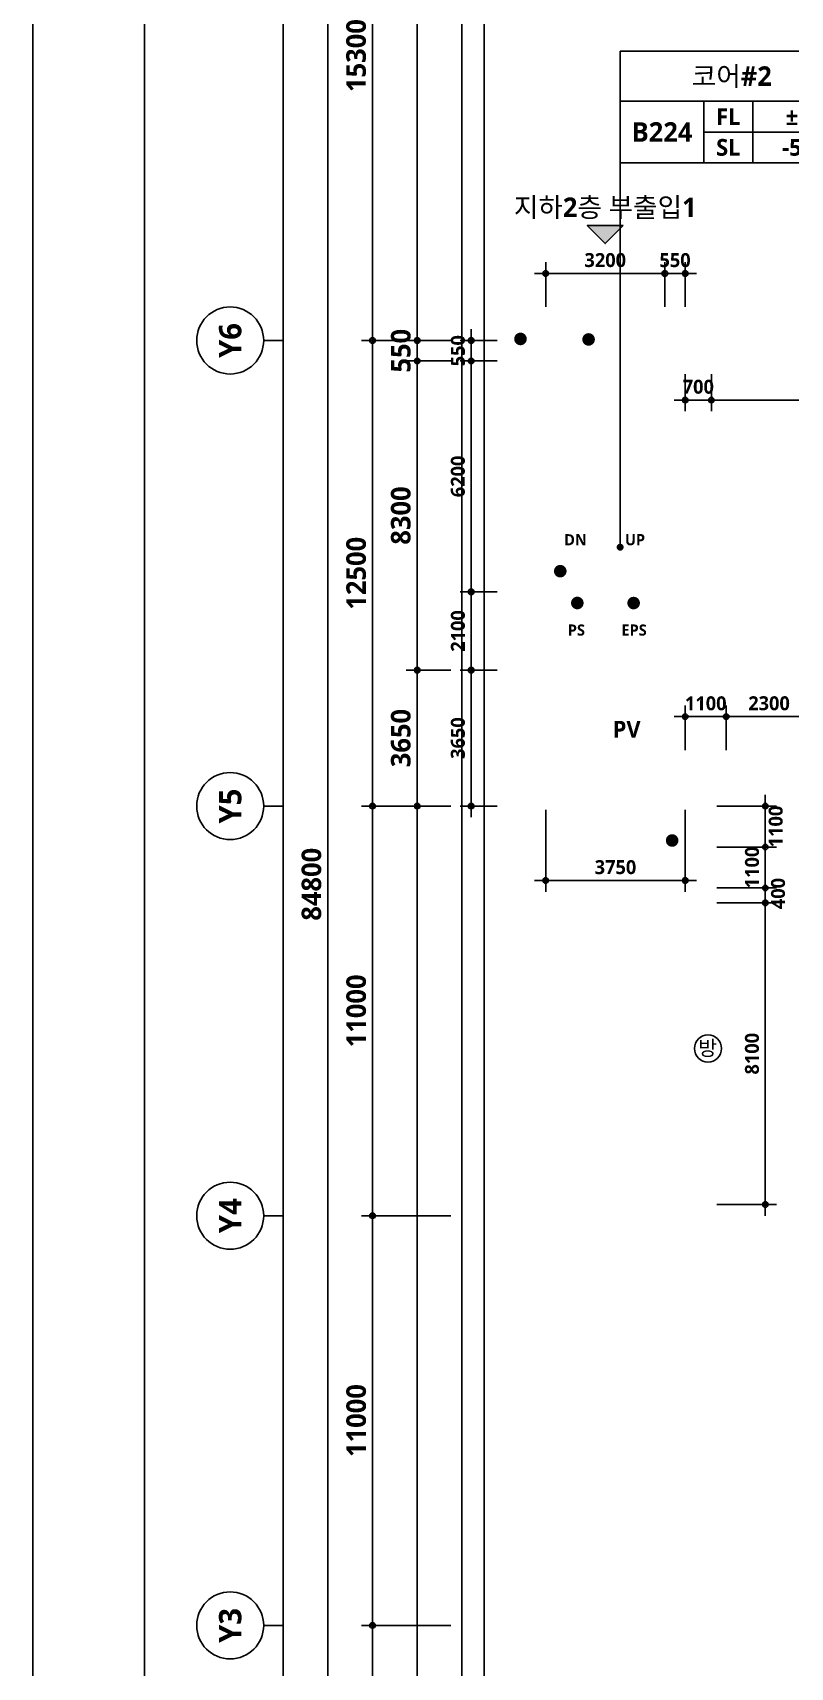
# Model space of a CAD drawing. Header units: millimetres. Extents: x -63924 to 190228206, y 0 to 456875599.
# Drawn here: x 89100 to 109451, y 48725 to 92614 of the extents above; entities that cross this region are included whole.
import ezdxf
from ezdxf.enums import TextEntityAlignment as Align

# ---------------------------------------------------------------- set-up
doc = ezdxf.new("R2010")
doc.units = ezdxf.units.MM
doc.header["$LTSCALE"] = 150
doc.header["$MEASUREMENT"] = 0
doc.header["$PDSIZE"] = -10
doc.layers.get('0').update_dxf_attribs({"linetype": 'CONTINUOUS'})
doc.layers.get('Defpoints').update_dxf_attribs({"color": 153, "linetype": 'CONTINUOUS'})
for name, color, linetype in [('A-ANNO-DIM', 4, 'CONTINUOUS'), ('A-ANNO-ENT', 1, 'CONTINUOUS'), ('A-ANNO-GRA1', 7, 'CONTINUOUS'), ('A-ANNO-SYMB', 7, 'CONTINUOUS'), ('A-ANNO-TEXT1', 7, 'CONTINUOUS'), ('A-ANNO-TEXT2', 3, 'CONTINUOUS'), ('A-ANNO-TITL', 7, 'CONTINUOUS'), ('A-FLOR-MARK-ARCH', 1, 'CONTINUOUS'), ('A-ST-AXIS-BUB', 7, 'CONTINUOUS'), ('A-ST-AXIS-DIM', 7, 'CONTINUOUS')]:
    doc.layers.add(name, color=color, linetype=linetype)
for name, color, linetype, plot in [('Defpoint', 161, 'CONTINUOUS', False), ('G(그리드1)', 185, 'CONTINUOUS', False), ('G(그리드2)', 235, 'CONTINUOUS', False)]:
    doc.layers.add(name, color=color, linetype=linetype, plot=plot)
doc.styles.add('2020음성 1차', font='')
doc.styles.add('SH_나눔', font='')
doc.styles.add('SH_대대리576', font='')
doc.styles.add('SH_진천_나눔', font='')
doc.styles.get('2020음성 1차').set_extended_font_data('NanumGothic', bold=True)
doc.styles.get('SH_나눔').set_extended_font_data('NanumGothic', bold=True)
doc.styles.get('SH_대대리576').set_extended_font_data('NanumGothic', bold=True)
doc.styles.get('SH_진천_나눔').set_extended_font_data('NanumGothic', bold=True)
doc.dimstyles.new('SHP 300', dxfattribs={"dimscale": 150, "dimtxt": 3.5, "dimasz": 1, "dimexe": 2, "dimexo": 2, "dimgap": 1, "dimtad": 1, "dimdec": 0, "dimzin": 0, "dimdsep": 46, "dimtxsty": 'SH_대대리576', "dimblk": 'DIMDOT', "dimcen": 0.09, "dimclrt": 3, "dimadec": 0, "dimazin": 1, "dimtfac": 1, "dimtdec": 0, "dimtix": 1, "dimtmove": 2, "dimatfit": 0, "dimldrblk": 'DIMDOT', "dimfxl": 1, "dimtolj": 1, "dimtzin": 0, "dimarcsym": 0})
doc.dimstyles.new('SHP300내부', dxfattribs={"dimscale": 150, "dimtxt": 2.5, "dimasz": 1, "dimexe": 2, "dimexo": 2, "dimgap": 1, "dimtad": 1, "dimdec": 0, "dimzin": 0, "dimdsep": 46, "dimtxsty": 'SH_대대리576', "dimblk": 'DIMDOT', "dimcen": 0.09, "dimclrd": 256, "dimclre": 256, "dimclrt": 3, "dimadec": 0, "dimazin": 1, "dimtfac": 1, "dimtdec": 0, "dimtix": 1, "dimtmove": 2, "dimatfit": 0, "dimldrblk": 'DIMDOT', "dimfxl": 1, "dimtolj": 1, "dimtzin": 0, "dimlwd": -1, "dimlwe": -1, "dimarcsym": 0})

# ---------------------------------------------------------------- blocks, each defined once
blk = doc.blocks.new('A-ST-AXIS-BUB-1')
at = {"layer": 'A-ST-AXIS-BUB'}
blk.add_line((0, 350), (0, 0), dxfattribs=at)
blk.add_circle((0, 950), 600, dxfattribs=at)
blk = doc.blocks.new('DIMDOT')
at = {"color": 0}
blk.add_line((-2, 0), (2, 0), dxfattribs=at)
for radius in [0.5, 0.25]:
    blk.add_circle((0, 0), radius, dxfattribs=at)
blk = doc.blocks.new('*D37')
at = {"layer": 'A-ST-AXIS-DIM', "color": 0, "lineweight": -2, "transparency": 16777216}
for p, q in [((100330, 49850), (97930, 49850)), ((98230, 39000), (98230, 49700)), ((100330, 38850), (97930, 38850))]:
    blk.add_line(p, q, dxfattribs=at)
at = {"layer": 'Defpoints', "color": 0, "transparency": 16777216}
for p in [(98230, 49850), (100630, 49850), (100630, 38850)]:
    blk.add_point(p, dxfattribs=at)
at = {"layer": 'A-ST-AXIS-DIM', "color": 0, "linetype": 'ByBlock', "lineweight": -2, "transparency": 16777216, "xscale": 150, "yscale": 150, "zscale": 150}
for p, rotation in [((98230, 49850), 90), ((98230, 38850), 270)]:
    blk.add_blockref('DIMDOT', p, dxfattribs=dict(at, rotation=rotation))
at = {"layer": 'A-ST-AXIS-DIM', "color": 3, "transparency": 16777216, "insert": (97792, 44350), "char_height": 525, "attachment_point": 5, "rotation": 90, "style": 'SH_대대리576'}
blk.add_mtext('\\A1;11000', dxfattribs=at)
blk = doc.blocks.new('*D38')
at = {"layer": 'A-ST-AXIS-DIM', "color": 0, "lineweight": -2, "transparency": 16777216}
for p, q in [((100330, 60850), (97930, 60850)), ((98230, 60700), (98230, 50000)), ((100330, 49850), (97930, 49850))]:
    blk.add_line(p, q, dxfattribs=at)
at = {"layer": 'Defpoints', "color": 0, "transparency": 16777216}
for p in [(100630, 60850), (98230, 49850), (100630, 49850)]:
    blk.add_point(p, dxfattribs=at)
at = {"layer": 'A-ST-AXIS-DIM', "color": 0, "linetype": 'ByBlock', "lineweight": -2, "transparency": 16777216, "xscale": 150, "yscale": 150, "zscale": 150}
for p, rotation in [((98230, 60850), 90), ((98230, 49850), 270)]:
    blk.add_blockref('DIMDOT', p, dxfattribs=dict(at, rotation=rotation))
at = {"layer": 'A-ST-AXIS-DIM', "color": 3, "transparency": 16777216, "insert": (97792, 55350), "char_height": 525, "attachment_point": 5, "rotation": 90, "style": 'SH_대대리576'}
blk.add_mtext('\\A1;11000', dxfattribs=at)
blk = doc.blocks.new('*D39')
at = {"layer": 'A-ST-AXIS-DIM', "color": 0, "lineweight": -2, "transparency": 16777216}
for p, q in [((100330, 71850), (97930, 71850)), ((98230, 61000), (98230, 71700)), ((100330, 60850), (97930, 60850))]:
    blk.add_line(p, q, dxfattribs=at)
at = {"layer": 'Defpoints', "color": 0, "transparency": 16777216}
for p in [(98230, 71850), (100630, 71850), (100630, 60850)]:
    blk.add_point(p, dxfattribs=at)
at = {"layer": 'A-ST-AXIS-DIM', "color": 0, "linetype": 'ByBlock', "lineweight": -2, "transparency": 16777216, "xscale": 150, "yscale": 150, "zscale": 150}
for p, rotation in [((98230, 71850), 90), ((98230, 60850), 270)]:
    blk.add_blockref('DIMDOT', p, dxfattribs=dict(at, rotation=rotation))
at = {"layer": 'A-ST-AXIS-DIM', "color": 3, "transparency": 16777216, "insert": (97792, 66350), "char_height": 525, "attachment_point": 5, "rotation": 90, "style": 'SH_대대리576'}
blk.add_mtext('\\A1;11000', dxfattribs=at)
blk = doc.blocks.new('*D40')
at = {"layer": 'A-ST-AXIS-DIM', "color": 0, "lineweight": -2, "transparency": 16777216}
for p, q in [((100330, 84350), (97930, 84350)), ((98230, 84200), (98230, 72000)), ((100330, 71850), (97930, 71850))]:
    blk.add_line(p, q, dxfattribs=at)
at = {"layer": 'Defpoints', "color": 0, "transparency": 16777216}
for p in [(100630, 84350), (98230, 71850), (100630, 71850)]:
    blk.add_point(p, dxfattribs=at)
at = {"layer": 'A-ST-AXIS-DIM', "color": 0, "linetype": 'ByBlock', "lineweight": -2, "transparency": 16777216, "xscale": 150, "yscale": 150, "zscale": 150}
for p, rotation in [((98230, 84350), 90), ((98230, 71850), 270)]:
    blk.add_blockref('DIMDOT', p, dxfattribs=dict(at, rotation=rotation))
at = {"layer": 'A-ST-AXIS-DIM', "color": 3, "transparency": 16777216, "insert": (97791, 78100), "char_height": 525, "attachment_point": 5, "rotation": 90, "style": 'SH_대대리576'}
blk.add_mtext('\\A1;12500', dxfattribs=at)
blk = doc.blocks.new('*D41')
at = {"layer": 'A-ST-AXIS-DIM', "color": 0, "lineweight": -2, "transparency": 16777216}
for p, q in [((100330, 99650), (97930, 99650)), ((98230, 84500), (98230, 99500)), ((100330, 84350), (97930, 84350))]:
    blk.add_line(p, q, dxfattribs=at)
at = {"layer": 'Defpoints', "color": 0, "transparency": 16777216}
for p in [(98230, 99650), (100630, 99650), (100630, 84350)]:
    blk.add_point(p, dxfattribs=at)
at = {"layer": 'A-ST-AXIS-DIM', "color": 0, "linetype": 'ByBlock', "lineweight": -2, "transparency": 16777216, "xscale": 150, "yscale": 150, "zscale": 150}
for p, rotation in [((98230, 99650), 90), ((98230, 84350), 270)]:
    blk.add_blockref('DIMDOT', p, dxfattribs=dict(at, rotation=rotation))
at = {"layer": 'A-ST-AXIS-DIM', "color": 3, "transparency": 16777216, "insert": (97790, 92000), "char_height": 525, "attachment_point": 5, "rotation": 90, "style": 'SH_대대리576'}
blk.add_mtext('\\A1;15300', dxfattribs=at)
blk = doc.blocks.new('*D43')
at = {"layer": 'A-ST-AXIS-DIM', "color": 0, "lineweight": -2, "transparency": 16777216}
for p, q in [((100330, 112150), (96730, 112150)), ((97030, 112000), (97030, 27500)), ((100330, 27350), (96730, 27350))]:
    blk.add_line(p, q, dxfattribs=at)
at = {"layer": 'Defpoints', "color": 0, "transparency": 16777216}
for p in [(100630, 112150), (97030, 27350), (100630, 27350)]:
    blk.add_point(p, dxfattribs=at)
at = {"layer": 'A-ST-AXIS-DIM', "color": 0, "linetype": 'ByBlock', "lineweight": -2, "transparency": 16777216, "xscale": 150, "yscale": 150, "zscale": 150}
for p, rotation in [((97030, 112150), 90), ((97030, 27350), 270)]:
    blk.add_blockref('DIMDOT', p, dxfattribs=dict(at, rotation=rotation))
at = {"layer": 'A-ST-AXIS-DIM', "color": 3, "transparency": 16777216, "insert": (96590, 69750), "char_height": 525, "attachment_point": 5, "rotation": 90, "style": 'SH_대대리576'}
blk.add_mtext('\\A1;84800', dxfattribs=at)
blk = doc.blocks.new('*D188')
at = {"layer": 'A-ANNO-DIM', "transparency": 16777216}
for p, q in [((107730, 73350), (107730, 74550)), ((107880, 74250), (109880, 74250)), ((110030, 73350), (110030, 74550))]:
    blk.add_line(p, q, dxfattribs=at)
at = {"layer": 'Defpoints', "color": 0, "transparency": 16777216}
for p in [(110030, 74250), (107730, 73050), (110030, 73050)]:
    blk.add_point(p, dxfattribs=at)
at = {"layer": 'A-ANNO-DIM', "linetype": 'ByBlock', "transparency": 16777216, "xscale": 150, "yscale": 150, "zscale": 150, "rotation": 180}
blk.add_blockref('DIMDOT', (107730, 74250), dxfattribs=at)
at = {"layer": 'A-ANNO-DIM', "linetype": 'ByBlock', "transparency": 16777216, "xscale": 150, "yscale": 150, "zscale": 150}
blk.add_blockref('DIMDOT', (110030, 74250), dxfattribs=at)
at = {"layer": 'A-ANNO-DIM', "color": 3, "transparency": 16777216, "insert": (108880, 74607), "char_height": 375, "attachment_point": 5, "style": 'SH_대대리576'}
blk.add_mtext('\\A1;2300', dxfattribs=at)
blk = doc.blocks.new('*D189')
at = {"layer": 'A-ANNO-DIM', "transparency": 16777216}
for p, q in [((106480, 74250), (106330, 74250)), ((106630, 73350), (106630, 74550)), ((107730, 74250), (106630, 74250)), ((107730, 73350), (107730, 74550)), ((107880, 74250), (108030, 74250))]:
    blk.add_line(p, q, dxfattribs=at)
at = {"layer": 'Defpoints', "color": 0, "transparency": 16777216}
for p in [(106630, 74250), (106630, 73050), (107730, 73050)]:
    blk.add_point(p, dxfattribs=at)
at = {"layer": 'A-ANNO-DIM', "linetype": 'ByBlock', "transparency": 16777216, "xscale": 150, "yscale": 150, "zscale": 150}
blk.add_blockref('DIMDOT', (106630, 74250), dxfattribs=at)
at = {"layer": 'A-ANNO-DIM', "linetype": 'ByBlock', "transparency": 16777216, "xscale": 150, "yscale": 150, "zscale": 150, "rotation": 180}
blk.add_blockref('DIMDOT', (107730, 74250), dxfattribs=at)
at = {"layer": 'A-ANNO-DIM', "color": 3, "transparency": 16777216, "insert": (107180, 74606), "char_height": 375, "attachment_point": 5, "style": 'SH_대대리576'}
blk.add_mtext('\\A1;1100', dxfattribs=at)
blk = doc.blocks.new('*D442')
at = {"layer": 'A-ANNO-DIM', "transparency": 16777216}
for p, q in [((105930, 86150), (105780, 86150)), ((106080, 85250), (106080, 86450)), ((106630, 86150), (106080, 86150)), ((106630, 85250), (106630, 86450)), ((106780, 86150), (106930, 86150))]:
    blk.add_line(p, q, dxfattribs=at)
at = {"layer": 'Defpoints', "color": 0, "transparency": 16777216}
for p in [(106080, 86150), (106080, 84950), (106630, 84950)]:
    blk.add_point(p, dxfattribs=at)
at = {"layer": 'A-ANNO-DIM', "linetype": 'ByBlock', "transparency": 16777216, "xscale": 150, "yscale": 150, "zscale": 150}
blk.add_blockref('DIMDOT', (106080, 86150), dxfattribs=at)
at = {"layer": 'A-ANNO-DIM', "linetype": 'ByBlock', "transparency": 16777216, "xscale": 150, "yscale": 150, "zscale": 150, "rotation": 180}
blk.add_blockref('DIMDOT', (106630, 86150), dxfattribs=at)
at = {"layer": 'A-ANNO-DIM', "color": 3, "transparency": 16777216, "insert": (106355, 86506), "char_height": 375, "attachment_point": 5, "style": 'SH_대대리576'}
blk.add_mtext('\\A1;550', dxfattribs=at)
blk = doc.blocks.new('*D443')
at = {"layer": 'A-ANNO-DIM', "transparency": 16777216}
for p, q in [((102880, 85250), (102880, 86450)), ((103030, 86150), (105930, 86150)), ((106080, 85250), (106080, 86450))]:
    blk.add_line(p, q, dxfattribs=at)
at = {"layer": 'Defpoints', "color": 0, "transparency": 16777216}
for p in [(106080, 86150), (102880, 84950), (106080, 84950)]:
    blk.add_point(p, dxfattribs=at)
at = {"layer": 'A-ANNO-DIM', "linetype": 'ByBlock', "transparency": 16777216, "xscale": 150, "yscale": 150, "zscale": 150, "rotation": 180}
blk.add_blockref('DIMDOT', (102880, 86150), dxfattribs=at)
at = {"layer": 'A-ANNO-DIM', "linetype": 'ByBlock', "transparency": 16777216, "xscale": 150, "yscale": 150, "zscale": 150}
blk.add_blockref('DIMDOT', (106080, 86150), dxfattribs=at)
at = {"layer": 'A-ANNO-DIM', "color": 3, "transparency": 16777216, "insert": (104480, 86507), "char_height": 375, "attachment_point": 5, "style": 'SH_대대리576'}
blk.add_mtext('\\A1;3200', dxfattribs=at)
blk = doc.blocks.new('*D444')
at = {"layer": 'A-ST-AXIS-DIM', "color": 0, "lineweight": -2, "transparency": 16777216}
for p, q in [((100330, 83800), (99130, 83800)), ((99430, 75650), (99430, 83650)), ((100330, 75500), (99130, 75500))]:
    blk.add_line(p, q, dxfattribs=at)
at = {"layer": 'Defpoints', "color": 0, "transparency": 16777216}
for p in [(99430, 83800), (100630, 83800), (100630, 75500)]:
    blk.add_point(p, dxfattribs=at)
at = {"layer": 'A-ST-AXIS-DIM', "color": 0, "linetype": 'ByBlock', "lineweight": -2, "transparency": 16777216, "xscale": 150, "yscale": 150, "zscale": 150}
for p, rotation in [((99430, 83800), 90), ((99430, 75500), 270)]:
    blk.add_blockref('DIMDOT', p, dxfattribs=dict(at, rotation=rotation))
at = {"layer": 'A-ST-AXIS-DIM', "color": 3, "transparency": 16777216, "insert": (98990, 79650), "char_height": 525, "attachment_point": 5, "rotation": 90, "style": 'SH_대대리576'}
blk.add_mtext('\\A1;8300', dxfattribs=at)
blk = doc.blocks.new('*D445')
at = {"layer": 'A-ST-AXIS-DIM', "color": 0, "lineweight": -2, "transparency": 16777216}
for p, q in [((100330, 84350), (99130, 84350)), ((99430, 84500), (99430, 84650)), ((99430, 84350), (99430, 83800)), ((100330, 83800), (99130, 83800)), ((99430, 83650), (99430, 83500))]:
    blk.add_line(p, q, dxfattribs=at)
at = {"layer": 'Defpoints', "color": 0, "transparency": 16777216}
for p in [(100630, 84350), (99430, 83800), (100630, 83800)]:
    blk.add_point(p, dxfattribs=at)
at = {"layer": 'A-ST-AXIS-DIM', "color": 0, "linetype": 'ByBlock', "lineweight": -2, "transparency": 16777216, "xscale": 150, "yscale": 150, "zscale": 150}
for p, rotation in [((99430, 84350), 270), ((99430, 83800), 90)]:
    blk.add_blockref('DIMDOT', p, dxfattribs=dict(at, rotation=rotation))
at = {"layer": 'A-ST-AXIS-DIM', "color": 3, "transparency": 16777216, "insert": (98991, 84075), "char_height": 525, "attachment_point": 5, "rotation": 90, "style": 'SH_대대리576'}
blk.add_mtext('\\A1;550', dxfattribs=at)
blk = doc.blocks.new('*D446')
at = {"layer": 'A-ANNO-DIM', "transparency": 16777216}
for p, q in [((102880, 71750), (102880, 69550)), ((106630, 71750), (106630, 69550)), ((103030, 69850), (106480, 69850))]:
    blk.add_line(p, q, dxfattribs=at)
at = {"layer": 'Defpoints', "color": 0, "transparency": 16777216}
for p in [(102880, 72050), (106630, 72050), (106630, 69850)]:
    blk.add_point(p, dxfattribs=at)
at = {"layer": 'A-ANNO-DIM', "linetype": 'ByBlock', "transparency": 16777216, "xscale": 150, "yscale": 150, "zscale": 150, "rotation": 180}
blk.add_blockref('DIMDOT', (102880, 69850), dxfattribs=at)
at = {"layer": 'A-ANNO-DIM', "linetype": 'ByBlock', "transparency": 16777216, "xscale": 150, "yscale": 150, "zscale": 150}
blk.add_blockref('DIMDOT', (106630, 69850), dxfattribs=at)
at = {"layer": 'A-ANNO-DIM', "color": 3, "transparency": 16777216, "insert": (104755, 70207), "char_height": 375, "attachment_point": 5, "style": 'SH_대대리576'}
blk.add_mtext('\\A1;3750', dxfattribs=at)
blk = doc.blocks.new('방화스크린 TEXT100')
at = {"layer": 'A-ANNO-SYMB'}
blk.add_circle((0, 0), 243, dxfattribs=at)
at = {"layer": 'A-ANNO-TITL', "style": '2020음성 1차'}
blk.add_text('방', height=267, dxfattribs=at).set_placement((-7, 7), align=Align.MIDDLE_CENTER)
blk = doc.blocks.new('*D747')
at = {"layer": 'A-ANNO-DIM', "transparency": 16777216}
for p, q in [((101580, 77600), (100580, 77600)), ((100880, 77450), (100880, 75650)), ((101580, 75500), (100580, 75500))]:
    blk.add_line(p, q, dxfattribs=at)
at = {"layer": 'Defpoints', "color": 0, "transparency": 16777216}
for p in [(101880, 77600), (100880, 75500), (101880, 75500)]:
    blk.add_point(p, dxfattribs=at)
at = {"layer": 'A-ANNO-DIM', "linetype": 'ByBlock', "transparency": 16777216, "xscale": 150, "yscale": 150, "zscale": 150}
for p, rotation in [((100880, 77600), 90), ((100880, 75500), 270)]:
    blk.add_blockref('DIMDOT', p, dxfattribs=dict(at, rotation=rotation))
at = {"layer": 'A-ANNO-DIM', "color": 3, "transparency": 16777216, "insert": (100524, 76550), "char_height": 375, "attachment_point": 5, "rotation": 90, "style": 'SH_대대리576'}
blk.add_mtext('\\A1;2100', dxfattribs=at)
blk = doc.blocks.new('*D748')
at = {"layer": 'A-ANNO-DIM', "transparency": 16777216}
for p, q in [((101580, 83800), (100580, 83800)), ((100880, 77750), (100880, 83650)), ((101580, 77600), (100580, 77600))]:
    blk.add_line(p, q, dxfattribs=at)
at = {"layer": 'Defpoints', "color": 0, "transparency": 16777216}
for p in [(100880, 83800), (101880, 83800), (101880, 77600)]:
    blk.add_point(p, dxfattribs=at)
at = {"layer": 'A-ANNO-DIM', "linetype": 'ByBlock', "transparency": 16777216, "xscale": 150, "yscale": 150, "zscale": 150}
for p, rotation in [((100880, 83800), 90), ((100880, 77600), 270)]:
    blk.add_blockref('DIMDOT', p, dxfattribs=dict(at, rotation=rotation))
at = {"layer": 'A-ANNO-DIM', "color": 3, "transparency": 16777216, "insert": (100523, 80700), "char_height": 375, "attachment_point": 5, "rotation": 90, "style": 'SH_대대리576'}
blk.add_mtext('\\A1;6200', dxfattribs=at)
blk = doc.blocks.new('*D896')
at = {"layer": 'A-ANNO-DIM', "transparency": 16777216}
for p, q in [((101580, 84350), (100580, 84350)), ((100880, 84500), (100880, 84650)), ((100880, 84350), (100880, 83800)), ((101580, 83800), (100580, 83800)), ((100880, 83650), (100880, 83500))]:
    blk.add_line(p, q, dxfattribs=at)
at = {"layer": 'Defpoints', "color": 0, "transparency": 16777216}
for p in [(101880, 84350), (100880, 83800), (101880, 83800)]:
    blk.add_point(p, dxfattribs=at)
at = {"layer": 'A-ANNO-DIM', "linetype": 'ByBlock', "transparency": 16777216, "xscale": 150, "yscale": 150, "zscale": 150}
for p, rotation in [((100880, 84350), 270), ((100880, 83800), 90)]:
    blk.add_blockref('DIMDOT', p, dxfattribs=dict(at, rotation=rotation))
at = {"layer": 'A-ANNO-DIM', "color": 3, "transparency": 16777216, "insert": (100524, 84075), "char_height": 375, "attachment_point": 5, "rotation": 90, "style": 'SH_대대리576'}
blk.add_mtext('\\A1;550', dxfattribs=at)
blk = doc.blocks.new('*D1306')
at = {"layer": 'A-ANNO-DIM', "transparency": 16777216}
for p, q in [((101580, 75500), (100580, 75500)), ((100880, 72000), (100880, 75350)), ((101580, 71850), (100580, 71850))]:
    blk.add_line(p, q, dxfattribs=at)
at = {"layer": 'Defpoints', "color": 0, "transparency": 16777216}
for p in [(100880, 75500), (101880, 75500), (101880, 71850)]:
    blk.add_point(p, dxfattribs=at)
at = {"layer": 'A-ANNO-DIM', "linetype": 'ByBlock', "transparency": 16777216, "xscale": 150, "yscale": 150, "zscale": 150}
for p, rotation in [((100880, 75500), 90), ((100880, 71850), 270)]:
    blk.add_blockref('DIMDOT', p, dxfattribs=dict(at, rotation=rotation))
at = {"layer": 'A-ANNO-DIM', "color": 3, "transparency": 16777216, "insert": (100523, 73675), "char_height": 375, "attachment_point": 5, "rotation": 90, "style": 'SH_대대리576'}
blk.add_mtext('\\A1;3650', dxfattribs=at)
blk = doc.blocks.new('*D1495')
at = {"layer": 'A-ST-AXIS-DIM', "color": 0, "lineweight": -2, "transparency": 16777216}
for p, q in [((100330, 75500), (99130, 75500)), ((99430, 75350), (99430, 72000)), ((100330, 71850), (99130, 71850))]:
    blk.add_line(p, q, dxfattribs=at)
at = {"layer": 'Defpoints', "color": 0, "transparency": 16777216}
for p in [(100630, 75500), (99430, 71850), (100630, 71850)]:
    blk.add_point(p, dxfattribs=at)
at = {"layer": 'A-ST-AXIS-DIM', "color": 0, "linetype": 'ByBlock', "lineweight": -2, "transparency": 16777216, "xscale": 150, "yscale": 150, "zscale": 150}
for p, rotation in [((99430, 75500), 90), ((99430, 71850), 270)]:
    blk.add_blockref('DIMDOT', p, dxfattribs=dict(at, rotation=rotation))
at = {"layer": 'A-ST-AXIS-DIM', "color": 3, "transparency": 16777216, "insert": (98990, 73675), "char_height": 525, "attachment_point": 5, "rotation": 90, "style": 'SH_대대리576'}
blk.add_mtext('\\A1;3650', dxfattribs=at)
blk = doc.blocks.new('G$C9D92D8A7')
at = {"layer": 'A-ANNO-GRA1'}
for p, q in [((0, 11), (40, 11)), ((15, 11), (15, 0)), ((23.75, 11), (23.75, 0)), ((15, 5.5), (40, 5.5))]:
    blk.add_line(p, q, dxfattribs=at)
blk.add_lwpolyline([(0, 20), (0, 0), (40, 0), (40, 20)], close=True, dxfattribs=at)
at = {"style": '2020음성 1차'}
for tag, height, p in [('실명', 3.5, (20, 15.5)), ('마감레벨', 3, (31.875, 8.25)), ('실번호', 3.5, (7.5, 5.5)), ('구조레벨', 3, (31.875, 2.75))]:
    blk.add_attdef(tag, text='', height=height, dxfattribs=at).set_placement(p, align=Align.MIDDLE_CENTER)
at = {"layer": 'A-ANNO-TEXT1', "style": 'SH_나눔'}
for s, p in [('FL', (19.375, 8.25)), ('SL', (19.375, 2.75))]:
    blk.add_text(s, height=3, dxfattribs=at).set_placement(p, align=Align.MIDDLE)
blk = doc.blocks.new('*D1747')
at = {"layer": 'A-ANNO-DIM', "transparency": 16777216}
for p, q in [((106630, 83450), (106630, 82450)), ((107330, 83450), (107330, 82450)), ((106480, 82750), (106330, 82750)), ((106630, 82750), (107330, 82750)), ((107480, 82750), (107630, 82750))]:
    blk.add_line(p, q, dxfattribs=at)
at = {"layer": 'Defpoints', "color": 0, "transparency": 16777216}
for p in [(106630, 83750), (107330, 83750), (107330, 82750)]:
    blk.add_point(p, dxfattribs=at)
at = {"layer": 'A-ANNO-DIM', "linetype": 'ByBlock', "transparency": 16777216, "xscale": 150, "yscale": 150, "zscale": 150}
blk.add_blockref('DIMDOT', (106630, 82750), dxfattribs=at)
at = {"layer": 'A-ANNO-DIM', "linetype": 'ByBlock', "transparency": 16777216, "xscale": 150, "yscale": 150, "zscale": 150, "rotation": 180}
blk.add_blockref('DIMDOT', (107330, 82750), dxfattribs=at)
at = {"layer": 'A-ANNO-DIM', "color": 3, "transparency": 16777216, "insert": (106980, 83106), "char_height": 375, "attachment_point": 5, "style": 'SH_대대리576'}
blk.add_mtext('\\A1;700', dxfattribs=at)
blk = doc.blocks.new('*D1748')
at = {"layer": 'A-ANNO-DIM', "transparency": 16777216}
for p, q in [((107330, 83450), (107330, 82450)), ((117080, 83450), (117080, 82450)), ((107480, 82750), (116930, 82750))]:
    blk.add_line(p, q, dxfattribs=at)
at = {"layer": 'Defpoints', "color": 0, "transparency": 16777216}
for p in [(107330, 83750), (117080, 83750), (117080, 82750)]:
    blk.add_point(p, dxfattribs=at)
at = {"layer": 'A-ANNO-DIM', "linetype": 'ByBlock', "transparency": 16777216, "xscale": 150, "yscale": 150, "zscale": 150, "rotation": 180}
blk.add_blockref('DIMDOT', (107330, 82750), dxfattribs=at)
at = {"layer": 'A-ANNO-DIM', "linetype": 'ByBlock', "transparency": 16777216, "xscale": 150, "yscale": 150, "zscale": 150}
blk.add_blockref('DIMDOT', (117080, 82750), dxfattribs=at)
at = {"layer": 'A-ANNO-DIM', "color": 3, "transparency": 16777216, "insert": (112205, 83107), "char_height": 375, "attachment_point": 5, "style": 'SH_대대리576'}
blk.add_mtext('\\A1;9750', dxfattribs=at)
blk = doc.blocks.new('*D1776')
at = {"layer": 'A-ANNO-DIM', "transparency": 16777216}
for p, q in [((108780, 72000), (108780, 72150)), ((107480, 71850), (109080, 71850)), ((108780, 70750), (108780, 71850)), ((107480, 70750), (109080, 70750)), ((108780, 70600), (108780, 70450))]:
    blk.add_line(p, q, dxfattribs=at)
at = {"layer": 'Defpoints', "color": 0, "transparency": 16777216}
for p in [(107180, 71850), (108780, 71850), (107180, 70750)]:
    blk.add_point(p, dxfattribs=at)
at = {"layer": 'A-ANNO-DIM', "linetype": 'ByBlock', "transparency": 16777216, "xscale": 150, "yscale": 150, "zscale": 150}
for p, rotation in [((108780, 71850), 270), ((108780, 70750), 90)]:
    blk.add_blockref('DIMDOT', p, dxfattribs=dict(at, rotation=rotation))
at = {"layer": 'A-ANNO-DIM', "color": 3, "transparency": 16777216, "insert": (109060, 71300), "char_height": 375, "attachment_point": 5, "rotation": 90, "style": 'SH_대대리576'}
blk.add_mtext('\\A1;1100', dxfattribs=at)
blk = doc.blocks.new('*D1777')
at = {"layer": 'A-ANNO-DIM', "transparency": 16777216}
for p, q in [((107480, 70750), (109080, 70750)), ((108780, 70900), (108780, 71050)), ((108780, 70750), (108780, 69650)), ((107480, 69650), (109080, 69650)), ((108780, 69500), (108780, 69350))]:
    blk.add_line(p, q, dxfattribs=at)
at = {"layer": 'Defpoints', "color": 0, "transparency": 16777216}
for p in [(107180, 70750), (107180, 69650), (108780, 69650)]:
    blk.add_point(p, dxfattribs=at)
at = {"layer": 'A-ANNO-DIM', "linetype": 'ByBlock', "transparency": 16777216, "xscale": 150, "yscale": 150, "zscale": 150}
for p, rotation in [((108780, 70750), 270), ((108780, 69650), 90)]:
    blk.add_blockref('DIMDOT', p, dxfattribs=dict(at, rotation=rotation))
at = {"layer": 'A-ANNO-DIM', "color": 3, "transparency": 16777216, "insert": (108424, 70200), "char_height": 375, "attachment_point": 5, "rotation": 90, "style": 'SH_대대리576'}
blk.add_mtext('\\A1;1100', dxfattribs=at)
blk = doc.blocks.new('*D1778')
at = {"layer": 'A-ANNO-DIM', "transparency": 16777216}
for p, q in [((108780, 69800), (108780, 69950)), ((107480, 69650), (109080, 69650)), ((108780, 69250), (108780, 69650)), ((107480, 69250), (109080, 69250)), ((108780, 69100), (108780, 68950))]:
    blk.add_line(p, q, dxfattribs=at)
at = {"layer": 'Defpoints', "color": 0, "transparency": 16777216}
for p in [(107180, 69650), (108780, 69650), (107180, 69250)]:
    blk.add_point(p, dxfattribs=at)
at = {"layer": 'A-ANNO-DIM', "linetype": 'ByBlock', "transparency": 16777216, "xscale": 150, "yscale": 150, "zscale": 150}
for p, rotation in [((108780, 69650), 270), ((108780, 69250), 90)]:
    blk.add_blockref('DIMDOT', p, dxfattribs=dict(at, rotation=rotation))
at = {"layer": 'A-ANNO-DIM', "color": 3, "transparency": 16777216, "insert": (109123, 69500), "char_height": 375, "attachment_point": 5, "rotation": 90, "style": 'SH_대대리576'}
blk.add_mtext('\\A1;400', dxfattribs=at)
blk = doc.blocks.new('*D1779')
at = {"layer": 'A-ANNO-DIM', "transparency": 16777216}
for p, q in [((107480, 69250), (109080, 69250)), ((108780, 69100), (108780, 61300)), ((107480, 61150), (109080, 61150))]:
    blk.add_line(p, q, dxfattribs=at)
at = {"layer": 'Defpoints', "color": 0, "transparency": 16777216}
for p in [(107180, 69250), (107180, 61150), (108780, 61150)]:
    blk.add_point(p, dxfattribs=at)
at = {"layer": 'A-ANNO-DIM', "linetype": 'ByBlock', "transparency": 16777216, "xscale": 150, "yscale": 150, "zscale": 150}
for p, rotation in [((108780, 69250), 90), ((108780, 61150), 270)]:
    blk.add_blockref('DIMDOT', p, dxfattribs=dict(at, rotation=rotation))
at = {"layer": 'A-ANNO-DIM', "color": 3, "transparency": 16777216, "insert": (108423, 65200), "char_height": 375, "attachment_point": 5, "rotation": 90, "style": 'SH_대대리576'}
blk.add_mtext('\\A1;8100', dxfattribs=at)

msp = doc.modelspace()

# ---------------------------------------------------------------- hatches: boundary and pattern name
at = {"layer": 'A-ANNO-ENT'}
msp.add_hatch(color=256, dxfattribs=at).paths.add_polyline_path([(103996, 87434), (104964, 87434), (104480, 86950)])

# ---------------------------------------------------------------- linework, layer by layer
msp.add_lwpolyline([(104880, 78800), (104880, 89122.8)])
at = {"const_width": 93.8}
msp.add_lwpolyline([(104880, 78753.1, -1), (104880, 78846.9, -1)], format="xyb", close=True, dxfattribs=at)
at = {"layer": 'A-ANNO-ENT'}
msp.add_lwpolyline([(104964, 87434), (103996, 87434), (104480, 86950)], close=True, dxfattribs=at)
at = {"layer": 'A-FLOR-MARK-ARCH', "const_width": 168.8}
for points in [[(102119.1, 84391.1, 1), (102287.8, 84391.1, 1)], [(103948.5, 84378.4, 1), (104117.2, 84378.4, 1)], [(103187.5, 78156.4, 1), (103356.3, 78156.4, 1)], [(103645.6, 77301.7, 1), (103814.4, 77301.7, 1)], [(105158.1, 77300, 1), (105326.8, 77300, 1)], [(106192.5, 70924.8, 1), (106361.2, 70924.8, 1)]]:
    msp.add_lwpolyline(points, format="xyb", close=True, dxfattribs=at)
at = {"layer": 'Defpoint'}
for points in [[(0, 126000), (89100, 126000), (89100, 0), (0, 0)], [(89100, 0), (178200, 0), (178200, 126000), (89100, 126000)], [(92100, 123000), (175200, 123000), (175200, 16500), (92100, 16500)]]:
    msp.add_lwpolyline(points, close=True, dxfattribs=at)
at = {"layer": 'G(그리드1)'}
for points in [[(174030, 18550), (95830, 18550), (95830, 119950), (174030, 119950)], [(172830, 20750), (97030, 20750), (97030, 118750), (172830, 118750)], [(171630, 21950), (98230, 21950), (98230, 117550), (171630, 117550)], [(170430, 23150), (99430, 23150), (99430, 116350), (170430, 116350)], [(169230, 24350), (100630, 24350), (100630, 115150), (169230, 115150)]]:
    msp.add_lwpolyline(points, close=True, dxfattribs=at)
at = {"layer": 'G(그리드2)'}
msp.add_lwpolyline([(168630, 24950), (101230, 24950), (101230, 114550), (168630, 114550)], close=True, dxfattribs=at)

# ---------------------------------------------------------------- block references
at = {"xscale": 1.5, "yscale": 1.5, "zscale": 1.5}
msp.add_blockref('방화스크린 TEXT100', (107240, 65340), dxfattribs=at)
at = {"layer": 'A-ANNO-TEXT1'}
ref = msp.add_blockref('G$C9D92D8A7', (104880, 89122.8), dxfattribs=dict(at, xscale=150, yscale=150, zscale=150))
ref.add_attrib('실명', '코어#2', dxfattribs={"layer": 'A-ANNO-TEXT2', "height": 525, "style": '2020음성 1차'}).set_placement((107880, 91447.8, 309000), align=Align.MIDDLE_CENTER)
ref.add_attrib('실번호', 'B224', dxfattribs={"layer": 'A-ANNO-TEXT2', "height": 525, "style": '2020음성 1차'}).set_placement((106005, 89947.8, 309000), align=Align.MIDDLE_CENTER)
ref.add_attrib('마감레벨', '%%p0', dxfattribs={"height": 450, "style": '2020음성 1차'}).set_placement((109661.2, 90360.3, 309000), align=Align.MIDDLE_CENTER)
ref.add_attrib('구조레벨', '-50', dxfattribs={"height": 450, "style": '2020음성 1차'}).set_placement((109661.2, 89535.3, 309000), align=Align.MIDDLE_CENTER)
at = {"layer": 'A-ST-AXIS-BUB', "xscale": 1.5, "yscale": 1.5, "zscale": 1.5, "rotation": 90}
for p in [(95830, 84350), (95830, 71850), (95830, 60850), (95830, 49850)]:
    msp.add_blockref('A-ST-AXIS-BUB-1', p, dxfattribs=at)

# ---------------------------------------------------------------- texts
at = {"layer": 'A-ANNO-TEXT1', "style": 'SH_진천_나눔'}
for s, height, p in [('지하2층 부출입1', 525, (104480, 87934)), ('DN', 300, (103680, 79000)), ('UP', 300, (105280, 79000)), ('PS', 300, (103705, 76575)), ('EPS', 300, (105255, 76575)), ('PV', 450, (105055, 73912.5))]:
    msp.add_text(s, height=height, dxfattribs=at).set_placement(p, align=Align.MIDDLE)
at = {"layer": 'A-ANNO-TEXT1', "style": 'SH_대대리576'}
for s, p in [('Y6', (94405, 84350)), ('Y5', (94405, 71850)), ('Y4', (94405, 60850)), ('Y3', (94405, 49850))]:
    msp.add_text(s, height=600, rotation=90, dxfattribs=at).set_placement(p, align=Align.MIDDLE_CENTER)

# ---------------------------------------------------------------- dimensions: what is measured, and where the dimension line sits
at = {"layer": 'A-ANNO-DIM'}
for base, p1, p2, angle, picture, middle in [((106080, 86150), (102880, 84950), (106080, 84950), 180, '*D443', (104480, 86506.9)), ((106080, 86150), (106630, 84950), (106080, 84950), 0, '*D442', (106355, 86506.1)), ((100880, 83800), (101880, 84350), (101880, 83800), 90, '*D896', (100523.9, 84075)), ((100880, 83800), (101880, 77600), (101880, 83800), 270, '*D748', (100523.1, 80700)), ((107330, 82750), (106630, 83750), (107330, 83750), 180, '*D1747', (106980, 83105.6)), ((117080, 82750), (107330, 83750), (117080, 83750), 180, '*D1748', (112205, 83106.9)), ((100880, 75500), (101880, 77600), (101880, 75500), 90, '*D747', (100523.9, 76550)), ((100880, 75500), (101880, 71850), (101880, 75500), 270, '*D1306', (100523.1, 73675)), ((106630, 74250), (107730, 73050), (106630, 73050), 0, '*D189', (107180, 74605.6)), ((110030, 74250), (107730, 73050), (110030, 73050), 180, '*D188', (108880, 74606.9)), ((106630, 69850), (102880, 72050), (106630, 72050), 180, '*D446', (104755, 70206.9)), ((108780, 69650), (107180, 70750), (107180, 69650), 90, '*D1777', (108424.4, 70200)), ((108780, 61150), (107180, 69250), (107180, 61150), 90, '*D1779', (108423.1, 65200))]:
    dim = msp.add_linear_dim(base=base, p1=p1, p2=p2, angle=angle, dimstyle='SHP300내부', dxfattribs=at)
    dim.commit()
    dim.dimension.update_dxf_attribs({"geometry": picture, "text_midpoint": middle})
for base, p1, p2, picture, middle in [((108780, 71850), (107180, 70750), (107180, 71850), '*D1776', (109060, 71300)), ((108780, 69650), (107180, 69250), (107180, 69650), '*D1778', (109123.1, 69500))]:
    dim = msp.add_linear_dim(base=base, p1=p1, p2=p2, angle=270, dimstyle='SHP300내부', dxfattribs=at)
    dim.commit()
    dim.dimension.update_dxf_attribs({"geometry": picture, "text_midpoint": middle, "dimtype": 160})
at = {"layer": 'A-ST-AXIS-DIM'}
for base, p1, p2, angle, picture, middle in [((97030, 27350), (100630, 112150), (100630, 27350), 90, '*D43', (96590.3, 69750)), ((98230, 99650), (100630, 84350), (100630, 99650), 270, '*D41', (97790.3, 92000)), ((98230, 71850), (100630, 84350), (100630, 71850), 90, '*D40', (97790.7, 78100)), ((99430, 83800), (100630, 84350), (100630, 83800), 90, '*D445', (98991.4, 84075)), ((99430, 83800), (100630, 75500), (100630, 83800), 270, '*D444', (98990.3, 79650)), ((99430, 71850), (100630, 75500), (100630, 71850), 90, '*D1495', (98990.3, 73675)), ((98230, 71850), (100630, 60850), (100630, 71850), 270, '*D39', (97792.1, 66350)), ((98230, 49850), (100630, 60850), (100630, 49850), 90, '*D38', (97792.1, 55350)), ((98230, 49850), (100630, 38850), (100630, 49850), 270, '*D37', (97792.1, 44350))]:
    dim = msp.add_linear_dim(base=base, p1=p1, p2=p2, angle=angle, dimstyle='SHP 300', override={"dimtxsty": 'SH_대대리576', "dimldrblk": 'DIMDOT'}, dxfattribs=at)
    dim.commit()
    dim.dimension.update_dxf_attribs({"geometry": picture, "text_midpoint": middle})

doc.saveas('drawing.dxf')
